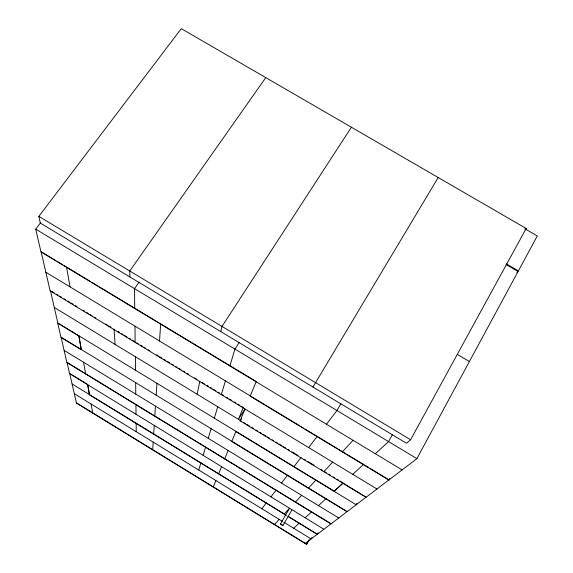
<?xml version="1.0" encoding="UTF-8"?>
<svg xmlns="http://www.w3.org/2000/svg" width="573" height="573" viewBox="0 0 573 573"><rect width="100%" height="100%" fill="white"/><g stroke="black" fill="none" stroke-linecap="round" stroke-linejoin="round"><path stroke-width="0.86" d="M159.538 341.014L160.662 323.86M154.767 416.213L155.441 406.107M156.171 395.169L156.959 383.294M153.664 434.133L154.244 425.431M152.704 449.683L153.213 442.105M289.415 508.43L280.462 523.901L281.515 524.868L282.962 525.434L291.901 509.956M282.962 525.434L280.462 523.901M197.091 394.203L199.884 381.117M220.748 331.595L222.009 326.431L351.407 127.235M229.873 365.925L234.944 349.093L239.17 342.482M221.293 394.625L225.433 380.887M208.221 438.324L211.136 428.668M214.302 418.19L217.754 406.758M198.738 470.032L200.901 462.877M203.129 455.342L205.628 447.083M370.265 468.513L388.967 479.83L366.04 497.335L240.151 420.861L244.993 408.993M218.585 473.907L221.565 466.623M224.673 458.937L228.126 450.471M235.94 431.354L231.771 441.475L347.037 511.732L366.14 497.142L362.423 494.886M213.306 486.892L215.899 480.554M99.444 286.908L256.21 381.532L250.2 396.144L388.852 480.038L416.893 458.644L518.064 271.495L505.959 264.44M410.597 439.756L526.164 228.491L181.261 28.65L38.842 216.365L40.303 223.076L406.458 443.273L410.597 439.756L38.842 216.365M388.852 480.038L389.697 478.491M357.036 503.201L356.177 504.756L235.832 431.526M392.476 434.542L388.566 441.59L375.329 453.73M287.925 516.395L317.22 534.337L318.065 532.833M89.495 394.625L87.733 384.519L69.691 373.481L76.453 403.084L306.555 544.35L309.191 539.673M306.555 544.35L308.897 540.353M311.977 537.381L311.096 538.935L283.764 522.175M340.928 403.679L336.953 410.512L326.481 424.235M438.195 177.523L312.937 387.033M244.8 409.158L238.49 419.35L243.253 407.41L240.968 406.028M240.151 420.861L241.541 418.612M139.132 282.059L134.548 288.649L134.719 308.482M265.772 77.613L129.763 271L129.885 276.945M402.131 469.91L40.962 251.891L35.719 229.143L40.533 222.768M261.875 508.752L266.302 502.944M270.972 496.855L276.086 490.144M281.515 483.06L287.503 475.21M293.999 466.68L301.097 457.376M308.639 447.577L317.17 436.39M525.083 229.73L526.164 228.491M274.488 524.453L279.209 519.382M284.172 514.088L289.594 508.258M295.346 502.134L301.656 495.351M308.389 488.175L315.809 480.195M323.802 471.679L332.662 462.146M342.303 451.875L353.075 440.293M516.853 272.762L518.064 271.495M293.684 528.256L299.256 523.128M305.158 517.777L311.612 511.854M318.481 505.622L326.023 498.689M343.177 482.939L334.231 491.161L57.837 322.979L50.388 290.482M334.123 491.34L343.069 483.132L360.933 493.976M352.76 474.329L363.533 464.445M305.302 543.369L317.306 534.186L288.771 516.71M317.22 534.337L331.072 523.743L67.012 362.365L69.591 373.625L323.888 529.237M524.99 228.813L537.281 235.94L518.386 270.9L506.281 263.845M457.218 354.336L469.387 361.542M35.719 229.143L416.893 458.644M56.068 260.722L41.113 251.69L50.123 290.84L376.955 488.998M57.565 261.625L62.801 264.783M64.298 265.686L66.54 267.047L70.028 286.858M67.306 267.505L90.262 281.364M91.795 282.288L97.911 285.984M45.84 272.225L299.586 425.753M301.119 426.677L303.411 428.067M304.936 428.991L346.056 453.866M347.575 454.783L368.768 467.611M51.899 291.399L54.17 292.782M56.448 294.157L57.959 295.074M59.477 295.997L61.748 297.373M64.026 298.748L65.537 299.672M67.807 301.047L69.326 301.964M70.844 302.888L73.115 304.263M75.385 305.638L76.904 306.562M82.963 310.237L84.475 311.153M86.752 312.529L88.263 313.452M89.782 314.369L92.052 315.744M94.33 317.127L95.841 318.044M105.69 324.01L107.208 324.934M108.72 325.851L110.997 327.226M117.823 331.366L119.342 332.29M121.619 333.672L123.145 334.596M124.663 335.513L126.941 336.895M129.219 338.278L130.737 339.202M132.263 340.118L134.54 341.501M136.818 342.883L138.337 343.807M140.621 345.19L142.14 346.113M143.658 347.03L145.936 348.413M148.214 349.795L149.739 350.719M156.572 354.859L158.091 355.783M159.616 356.707L161.894 358.089M164.172 359.472L165.69 360.388M167.209 361.312L169.493 362.695M171.771 364.077L173.29 364.994M175.567 366.376L177.093 367.3M178.611 368.224L180.889 369.606M183.167 370.989L184.685 371.906M186.97 373.288L188.488 374.212M194.569 377.894L196.847 379.276M202.169 382.506L204.446 383.889M206.731 385.271L208.257 386.195M210.535 387.577L212.06 388.501M213.579 389.425L215.863 390.807M218.148 392.19L219.667 393.114M221.952 394.496L223.47 395.42M226.514 397.268L228.04 398.185M229.558 399.109L231.843 400.491M234.121 401.881L235.646 402.798M237.931 404.187L239.45 405.104M54.277 307.457L241.455 421.155M243.754 422.545L245.28 423.476M246.813 424.407L249.871 426.262M251.397 427.193L253.689 428.583M255.988 429.979L257.513 430.903M259.805 432.3L261.338 433.231M262.864 434.155L265.922 436.017M267.455 436.941L269.747 438.338M272.039 439.727L273.572 440.658M275.864 442.055L277.396 442.979M278.922 443.91L281.98 445.765M283.513 446.696L285.805 448.093M288.097 449.483L289.63 450.414M291.922 451.803L298.039 455.521M304.156 459.238L305.688 460.169M307.98 461.559L314.104 465.283M320.987 469.466L322.52 470.39M324.046 471.321L326.345 472.718M328.637 474.107L330.17 475.038M333.228 476.901L334.761 477.825M337.053 479.221L338.586 480.153M340.118 481.084L342.41 482.473M64.119 350.368L338.736 517.985M72.083 383.953L285.777 514.869M286.428 515.471L89.402 394.761L87.633 384.669M74.311 393.715L282.324 521.294M76.395 402.84L306.705 544.235M91.136 404.037L92.668 412.832M78.945 335.828L81.359 349.573M83.579 362.243L85.635 373.954M114.027 329.067L115.087 344.394M135.937 404.488L136.009 414.272M135.486 356.786L135.586 370.287M135.679 382.685L135.765 394.095M134.999 326.173L135.128 342.382M136.166 423.211L136.224 431.684M347.138 511.56L330.979 523.908L66.905 362.508L61.11 337.232L347.138 511.56M78.83 335.993L57.723 323.143L60.996 337.397L81.244 349.738L78.83 335.993"/></g></svg>
